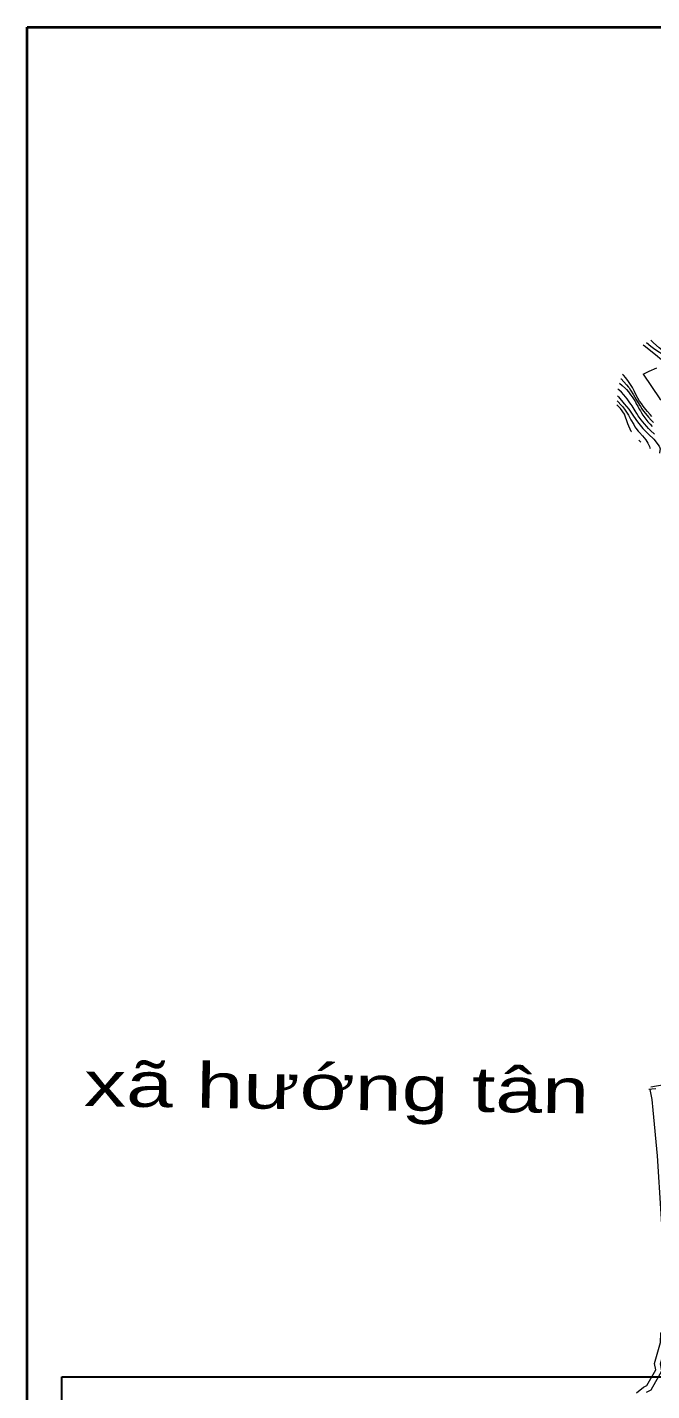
# Model space of a CAD drawing. Header units: metres. Extents: x 548946 to 557077, y 1838800 to 1845419.
# Drawn here: x 548946 to 549918, y 1842978 to 1845099 of the extents above; entities that cross this region are included whole.
import ezdxf

# ---------------------------------------------------------------- set-up
doc = ezdxf.new("R2010")
doc.units = ezdxf.units.M
doc.header["$LTSCALE"] = 28
for name, color, linetype, lineweight in [('1', 7, 'Continuous', 13), ('10', 7, 'Continuous', 13), ('2', 7, 'Continuous', 13), ('46', 7, 'Continuous', 13), ('55', 7, 'Continuous', 35), ('60', 7, 'Continuous', 25)]:
    doc.layers.add(name, color=color, linetype=linetype, lineweight=lineweight)

msp = doc.modelspace()

# ---------------------------------------------------------------- linework, layer by layer
at = {"layer": '1'}
for points in [[(549904.44, 1844604.86), (549908.45, 1844602.19), (549926.79, 1844587.2), (549930.78, 1844584.08), (549959.26, 1844563.47), (549961.76, 1844561.38), (549962.92, 1844559.46), (549962.92, 1844558.32), (549960.5, 1844554.97), (549955.02, 1844549.49), (549954.4, 1844548.28), (549953.25, 1844546.63), (549952.53, 1844544.64), (549952.59, 1844543.22), (549953.06, 1844540.8), (549954.29, 1844539.13), (549956.39, 1844536.61), (549958.08, 1844535.09), (549958.52, 1844534.56), (549959.94, 1844532.92)], [(549986.95, 1844558.27), (549973.66, 1844564.35), (549938.9, 1844587.48), (549922.84, 1844597.74), (549916.54, 1844602.52), (549909.7, 1844608)], [(549918.23, 1844493.68), (549915.46, 1844496.61), (549911.27, 1844501.4), (549908.91, 1844504.38), (549904.44, 1844509.75), (549901.99, 1844513.53), (549899.13, 1844517.26), (549893.77, 1844526.99), (549891.14, 1844532.37), (549889.75, 1844535.66), (549887.96, 1844538.9), (549882.07, 1844547.96), (549877.56, 1844553.74), (549874.04, 1844558), (549872.72, 1844559.43)], [(549870.16, 1844552.2), (549870.4, 1844551.98), (549874.77, 1844547.55), (549878.85, 1844543.06), (549881.81, 1844539.41), (549882.63, 1844538.29), (549885.1, 1844534.66), (549889.48, 1844527.25), (549893.93, 1844520.06), (549897.08, 1844514.69), (549900.43, 1844509.35), (549902.81, 1844505.66), (549905.44, 1844501.87), (549908.2, 1844498.13), (549912.77, 1844492.42), (549916.86, 1844487.87), (549920.7, 1844484.03)], [(549864.24, 1844517.75), (549865.63, 1844516.4), (549869.99, 1844511.9), (549872.43, 1844509.19), (549875.64, 1844505.05), (549878.9, 1844500.07), (549881.78, 1844495.38), (549885.46, 1844488.49), (549889.9, 1844480.86), (549891.93, 1844477.61), (549893.34, 1844475.64), (549897.08, 1844470.8), (549898.99, 1844468.47), (549903.39, 1844463.52), (549908.57, 1844457.16), (549910.34, 1844454.76), (549911.87, 1844452.22), (549913.47, 1844449.03), (549914.38, 1844446.97), (549915.14, 1844444.89), (549915.44, 1844443.8)], [(549864.77, 1844525.7), (549866.35, 1844524.05), (549875.32, 1844513.48), (549882.11, 1844505.1), (549889.61, 1844493.83), (549895.74, 1844485.51), (549904.35, 1844474.76), (549913, 1844465.82), (549921.11, 1844458.24), (549929.4, 1844447.34), (549930.76, 1844444.84), (549930.96, 1844443.11), (549930.18, 1844437.53), (549929.84, 1844436.74)], [(549922.3, 1844465.82), (549916.14, 1844471.82), (549913.05, 1844474.94), (549910.33, 1844477.81), (549906.8, 1844481.92), (549901.61, 1844488.53), (549897.09, 1844494.74), (549894.74, 1844498.3), (549892.12, 1844502.49), (549887.45, 1844510.19), (549885.93, 1844512.46), (549884.05, 1844515.04), (549879.52, 1844520.98), (549874.48, 1844527.29), (549870.88, 1844531.32), (549866.94, 1844535.2), (549865.49, 1844536.51)], [(549886.31, 1844469.9), (549885.87, 1844470.42), (549880.63, 1844482.2), (549875.43, 1844496.96), (549869.5, 1844505.83), (549863.85, 1844511.93)], [(549900.98, 1844453.39), (549900.85, 1844453.7), (549898.04, 1844456.71)]]:
    msp.add_lwpolyline(points, dxfattribs=at)
at = {"layer": '10'}
msp.add_line((549916.48, 1843450.86), (549949.32, 1843456.41), dxfattribs=at)
for points in [[(549913.68, 1843447), (549918.3, 1843448.01), (549924.36, 1843448.34)], [(549909.95, 1842976.17), (549917.01, 1842979.36), (549933.66, 1843009.06), (549931.63, 1843020.04), (549940.55, 1843051.77), (549940.96, 1843064.5), (549948.02, 1843075.01), (549956.14, 1843091.94), (549962.49, 1843104.25), (549973.43, 1843112.95), (549980.11, 1843120.07)]]:
    msp.add_lwpolyline(points, dxfattribs=at)
at = {"layer": '2'}
for points in [[(549969.67, 1844571.07), (549964.41, 1844574.53), (549961.07, 1844577.19), (549949.88, 1844584.64), (549948.59, 1844585.31), (549947.03, 1844586.55), (549945.07, 1844587.75), (549940.84, 1844591.12), (549936.78, 1844594.71), (549929.65, 1844600.39), (549920.87, 1844608.11), (549918.59, 1844610.29), (549916.59, 1844612.12)], [(549867.8, 1844545.54), (549871.91, 1844541.97), (549877.12, 1844537.09), (549878.72, 1844535.45), (549881.75, 1844531.95), (549885.14, 1844527.07), (549887.5, 1844524.09), (549892.63, 1844516.37), (549893.39, 1844515.04), (549894.02, 1844513.09), (549896.25, 1844509.49), (549898.57, 1844505.1), (549900.31, 1844502.26), (549902.09, 1844499.01), (549904.32, 1844495.42), (549912.17, 1844485.17), (549915.42, 1844481.49), (549918.63, 1844478.21)]]:
    msp.add_lwpolyline(points, dxfattribs=at)
at = {"layer": '46'}
for points in [[(549904.71, 1844559.44), (549913.94, 1844564.33), (549926.18, 1844569.18)], [(549904.71, 1844559.44), (549930.46, 1844520.85), (549980.17, 1844485.88), (550000.48, 1844476.63)], [(549894.51, 1842974.9), (549905.11, 1842983.86), (549910.6, 1842986.34), (549924.22, 1843010.63), (549922.4, 1843020.45), (549931.59, 1843053.16), (549932.05, 1843067.38), (549940.23, 1843079.53), (549955.31, 1843110.05), (549963.61, 1843116.64), (549955.89, 1843118.73), (549948.82, 1843132.47), (549954.5, 1843163.4), (549938.34, 1843163.12), (549927.13, 1843343.62), (549920.47, 1843414.55), (549918.48, 1843431.08), (549915.61, 1843446.48)]]:
    msp.add_lwpolyline(points, dxfattribs=at)
at = {"layer": '55'}
msp.add_lwpolyline([(548946.42, 1845099), (557077.3, 1845099), (557077.3, 1838800.25), (548946.42, 1838800.25)], close=True, dxfattribs=at)
at = {"layer": '60'}
for p, q in [((549000, 1841000), (549000, 1843000)), ((549000, 1843000), (553000, 1843000))]:
    msp.add_line(p, q, dxfattribs=at)

# ---------------------------------------------------------------- texts
at = {"layer": '55', "width": 1.4}
msp.add_text('xã hướng tân', height=70, rotation=359.155, dxfattribs=at).set_placement((549034.33, 1843421.04))

doc.saveas('drawing.dxf')
